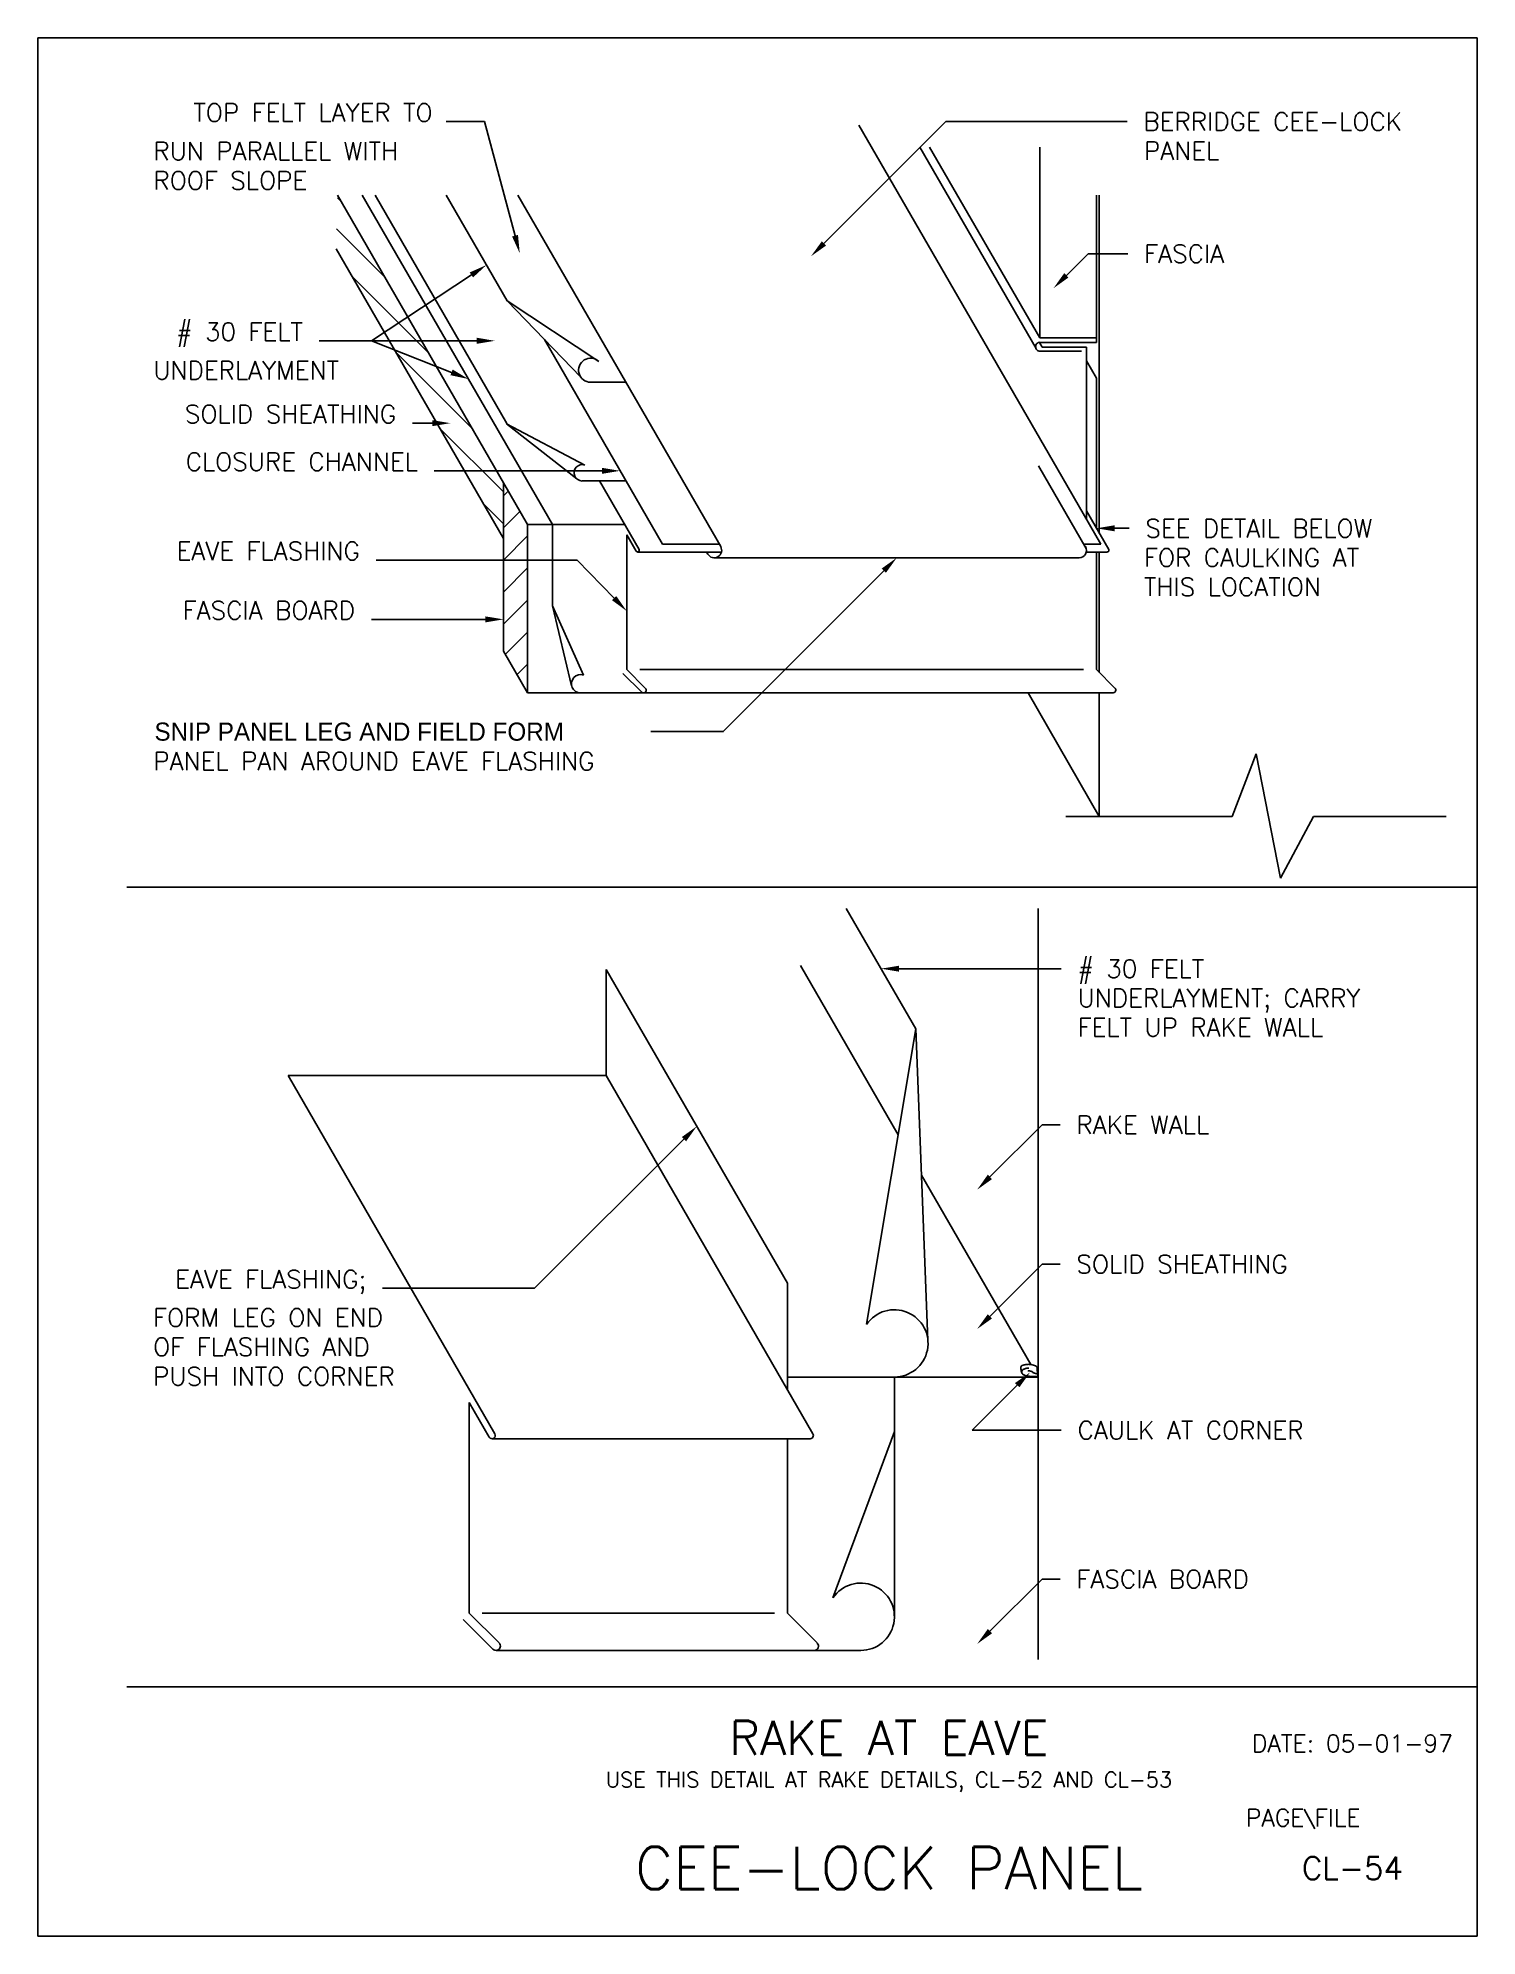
# Model space of a CAD drawing. Extents: x 0 to 13.9, y 0 to 18.3.
import ezdxf
from ezdxf.enums import TextEntityAlignment as Align

# ---------------------------------------------------------------- set-up
doc = ezdxf.new("R2010")
doc.units = 0
doc.header["$MEASUREMENT"] = 0
doc.layers.get('0').update_dxf_attribs({"linetype": 'CONTINUOUS'})
for name, color, linetype in [('BORDER', 7, 'CONTINUOUS'), ('CMP-FLSH', 7, 'CONTINUOUS'), ('DIM-TXT', 7, 'CONTINUOUS'), ('STRCTR', 7, 'CONTINUOUS')]:
    doc.layers.add(name, color=color, linetype=linetype)
doc.styles.add('ROMANS', font='romans', dxfattribs={"height": 0.175})

# ---------------------------------------------------------------- blocks, each defined once
blk = doc.blocks.new('*X0')
at = {"color": 0, "linetype": 'CONTINUOUS'}
for p, q in [((4.003, 13.902), (4.049, 13.949)), ((4.003, 13.593), (4.162, 13.752)), ((4.003, 13.283), (4.235, 13.516)), ((4.003, 12.974), (4.235, 13.207)), ((4.003, 12.665), (4.235, 12.897)), ((4.021, 12.373), (4.235, 12.588)), ((4.134, 12.177), (4.235, 12.279))]:
    blk.add_line(p, q, dxfattribs=at)
blk = doc.blocks.new('*X1')
at = {"color": 0, "linetype": 'CONTINUOUS'}
for p, q in [((2.433, 16.747), (2.4, 16.78)), ((2.856, 16.015), (2.392, 16.479)), ((3.279, 15.283), (2.544, 16.018)), ((3.701, 14.551), (2.967, 15.286)), ((4.003, 13.94), (3.389, 14.554)), ((4.003, 13.631), (3.812, 13.822))]:
    blk.add_line(p, q, dxfattribs=at)

msp = doc.modelspace()

# ---------------------------------------------------------------- linework, layer by layer
at = {"color": 5, "linetype": 'CONTINUOUS'}
for p, q in [((0, 0), (0, 18.323)), ((0, 18.323), (13.895, 18.323)), ((13.895, 18.323), (13.895, 0)), ((13.895, 0), (0, 0))]:
    msp.add_line(p, q, dxfattribs=at)
at = {"layer": 'BORDER', "color": 5, "linetype": 'CONTINUOUS'}
for p, q in [((0.859, 10.126), (13.895, 10.126)), ((13.895, 2.406), (0.859, 2.406))]:
    msp.add_line(p, q, dxfattribs=at)
at = {"layer": 'BORDER', "color": 3, "linetype": 'CONTINUOUS', "extrusion": (0, 0, -1), "flags": 128}
msp.add_lwpolyline([(-8.168, 13.18), (-6.616, 11.627), (-5.917, 11.627)], dxfattribs=at)
at = {"layer": 'BORDER', "color": 3, "linetype": 'CONTINUOUS', "extrusion": (0, 0, -1)}
msp.add_solid([(-8.147, 13.201), (-8.291, 13.304), (-8.188, 13.16)], dxfattribs=at)
at = {"layer": 'CMP-FLSH', "color": 1, "linetype": 'CONTINUOUS'}
for p, q in [((9.885, 14.09), (7.926, 17.482)), ((9.637, 15.325), (8.515, 17.268)), ((9.672, 15.428), (8.609, 17.268)), ((9.672, 15.428), (9.672, 17.268)), ((6.592, 13.412), (4.633, 16.804)), ((10.22, 15.384), (10.22, 16.804)), ((6.031, 13.435), (4.89, 15.413)), ((9.672, 15.428), (10.22, 15.428)), ((9.632, 15.342), (9.632, 15.342)), ((9.696, 15.339), (9.671, 15.383)), ((10.22, 15.384), (9.675, 15.384)), ((9.675, 15.299), (10.075, 15.299)), ((9.696, 15.339), (10.123, 15.339)), ((10.123, 15.339), (10.123, 13.677)), ((10.22, 15.039), (10.123, 15.207)), ((10.22, 15.039), (10.22, 13.589)), ((10.122, 13.395), (9.662, 14.193)), ((5.422, 14.046), (5.804, 13.384)), ((10.263, 13.435), (9.885, 14.09)), ((10.339, 13.384), (10.123, 13.757)), ((5.685, 13.526), (5.777, 13.368)), ((5.685, 12.225), (5.685, 13.526)), ((6.578, 13.435), (6.031, 13.435)), ((10.263, 13.435), (10.099, 13.435)), ((6.6, 13.36), (5.79, 13.36)), ((6.456, 13.36), (6.467, 13.34)), ((6.53, 13.304), (10.053, 13.304)), ((10.123, 13.36), (10.325, 13.36)), ((10.22, 13.36), (10.22, 12.225)), ((5.648, 12.188), (5.827, 12.009)), ((5.864, 12.046), (5.685, 12.225)), ((10.399, 12.046), (10.22, 12.225)), ((5.846, 12.001), (10.383, 12.001)), ((5.486, 8.306), (5.486, 9.331)), ((7.236, 6.301), (5.486, 9.331)), ((2.416, 8.306), (4.412, 4.848)), ((2.416, 8.306), (5.486, 8.306)), ((5.486, 8.306), (7.483, 4.848)), ((7.236, 5.276), (7.236, 6.301)), ((4.165, 5.151), (4.358, 4.816)), ((4.165, 3.116), (4.165, 5.151)), ((7.456, 4.801), (4.385, 4.801)), ((7.236, 4.801), (7.236, 3.116)), ((4.452, 2.829), (4.165, 3.116)), ((7.523, 2.829), (7.236, 3.116)), ((4.106, 3.057), (4.393, 2.77)), ((4.423, 2.757), (7.494, 2.757))]:
    msp.add_line(p, q, dxfattribs=at)
at = {"layer": 'CMP-FLSH', "color": 6, "linetype": 'CONTINUOUS'}
for p, q in [((4.967, 13.626), (3.132, 16.804)), ((4.527, 14.6), (3.255, 16.804)), ((4.531, 15.785), (3.943, 16.804)), ((5.242, 15.048), (4.531, 15.785)), ((5.414, 15.199), (4.531, 15.785)), ((5.675, 14.999), (5.336, 14.999)), ((5.202, 14.066), (4.524, 14.598)), ((5.281, 14.2), (4.524, 14.598)), ((5.255, 14.046), (5.679, 14.046)), ((4.967, 12.84), (4.967, 13.626)), ((4.967, 13.626), (5.664, 13.626)), ((5.153, 12.069), (4.967, 12.84)), ((5.268, 12.173), (4.967, 12.84)), ((8.475, 8.757), (7.804, 9.919)), ((7.362, 9.369), (8.306, 7.735)), ((8.001, 5.905), (8.475, 8.757)), ((8.592, 5.752), (8.475, 8.757)), ((8.269, 5.396), (7.236, 5.396)), ((8.269, 5.396), (8.269, 3.082)), ((7.676, 3.266), (8.269, 4.87)), ((7.944, 2.757), (7.494, 2.757))]:
    msp.add_line(p, q, dxfattribs=at)
at = {"layer": 'CMP-FLSH', "color": 9, "linetype": 'CONTINUOUS'}
for p, q in [((10.095, 12.225), (5.81, 12.225)), ((7.111, 3.116), (4.29, 3.116))]:
    msp.add_line(p, q, dxfattribs=at)
at = {"layer": 'CMP-FLSH', "color": 6, "linetype": 'CONTINUOUS'}
for points in [[(9.656, 5.396, 0), (9.656, 5.401, 0), (9.655, 5.408, 0), (9.654, 5.415, 0), (9.653, 5.423, 0), (9.652, 5.43, 0), (9.652, 5.438, 0), (9.651, 5.445, 0), (9.65, 5.451, 0), (9.649, 5.457, 0), (9.649, 5.461, 0), (9.649, 5.465, 0), (9.649, 5.469, 0), (9.649, 5.474, 0), (9.649, 5.479, 0), (9.648, 5.484, 0), (9.647, 5.488, 0), (9.646, 5.492, 0), (9.644, 5.495, 0), (9.639, 5.5, 0), (9.631, 5.504, 0), (9.622, 5.508, 0), (9.612, 5.511, 0), (9.601, 5.514, 0), (9.591, 5.516, 0), (9.58, 5.517, 0), (9.571, 5.518, 0), (9.563, 5.519, 0), (9.556, 5.518, 0), (9.548, 5.518, 0), (9.539, 5.517, 0), (9.53, 5.515, 0), (9.521, 5.513, 0), (9.512, 5.51, 0), (9.504, 5.507, 0), (9.498, 5.503, 0), (9.494, 5.498, 0), (9.491, 5.492, 0), (9.49, 5.484, 0), (9.49, 5.474, 0), (9.492, 5.465, 0), (9.494, 5.455, 0), (9.497, 5.445, 0), (9.5, 5.436, 0), (9.504, 5.429, 0), (9.509, 5.423, 0), (9.513, 5.419, 0), (9.519, 5.416, 0), (9.526, 5.413, 0), (9.533, 5.41, 0), (9.541, 5.408, 0), (9.549, 5.406, 0), (9.557, 5.405, 0), (9.564, 5.404, 0), (9.57, 5.403, 0), (9.578, 5.402, 0), (9.589, 5.401, 0), (9.6, 5.4, 0), (9.613, 5.4, 0), (9.625, 5.4, 0), (9.636, 5.4, 0), (9.645, 5.401, 0), (9.651, 5.401, 0), (9.653, 5.401, 0), (9.653, 5.401, 0), (9.653, 5.401, 0), (9.653, 5.401, 0), (9.653, 5.401, 0), (9.653, 5.401, 0), (9.653, 5.401, 0), (9.653, 5.401, 0), (9.653, 5.401, 0), (9.653, 5.401, 0)], [(9.5, 5.44, 0), (9.5, 5.442, 0), (9.5, 5.444, 0), (9.5, 5.447, 0), (9.5, 5.449, 0), (9.5, 5.452, 0), (9.501, 5.454, 0), (9.502, 5.457, 0), (9.503, 5.459, 0), (9.504, 5.461, 0), (9.506, 5.463, 0), (9.509, 5.466, 0), (9.513, 5.468, 0), (9.518, 5.471, 0), (9.523, 5.473, 0), (9.528, 5.475, 0), (9.532, 5.477, 0), (9.536, 5.478, 0), (9.54, 5.479, 0), (9.542, 5.48, 0), (9.545, 5.481, 0), (9.549, 5.482, 0), (9.552, 5.482, 0), (9.556, 5.483, 0), (9.559, 5.483, 0), (9.562, 5.483, 0), (9.565, 5.482, 0), (9.567, 5.481, 0)], [(9.653, 5.426, 0), (9.65, 5.427, 0), (9.647, 5.427, 0), (9.644, 5.427, 0), (9.641, 5.428, 0), (9.638, 5.429, 0), (9.634, 5.429, 0), (9.631, 5.43, 0), (9.629, 5.431, 0), (9.626, 5.432, 0), (9.622, 5.433, 0), (9.618, 5.436, 0), (9.613, 5.438, 0), (9.607, 5.441, 0), (9.602, 5.445, 0), (9.597, 5.448, 0), (9.592, 5.45, 0), (9.587, 5.452, 0), (9.583, 5.454, 0), (9.581, 5.454, 0), (9.578, 5.455, 0), (9.575, 5.455, 0), (9.572, 5.456, 0), (9.569, 5.456, 0), (9.566, 5.456, 0), (9.564, 5.456, 0), (9.562, 5.455, 0), (9.562, 5.454, 0)]]:
    msp.add_polyline3d(points, dxfattribs=at)
for centre, radius, start, end in [((5.336, 15.115), 0.116, 47.2077, 270), ((5.255, 14.125), 0.0793, 70.5393, 269.9995), ((5.239, 12.089), 0.0882, 70.7408, 269.9998), ((8.269, 5.721), 0.325, 270, 145.547), ((7.944, 3.082), 0.325, 270, 145.5471)]:
    msp.add_arc(centre, radius, start, end, dxfattribs=at)
at = {"layer": 'CMP-FLSH', "color": 1, "linetype": 'CONTINUOUS'}
for centre, radius, start, end in [((9.675, 15.342), 0.0424, 89.9951, 180.0023), ((9.675, 15.342), 0.0424, 179.9977, 270.0049), ((5.79, 13.376), 0.0156, 209.9998, 29.9998), ((6.53, 13.376), 0.0718, 209.9985, 29.9985), ((10.053, 13.376), 0.0718, 270, 29.9985), ((10.325, 13.376), 0.0156, 270, 29.9998), ((5.846, 12.027), 0.0261, 224.9712, 45.0288), ((10.381, 12.027), 0.0261, 274.2765, 44.9947), ((4.385, 4.832), 0.0312, 209.9998, 29.9998), ((7.456, 4.832), 0.0312, 270, 29.9998), ((4.423, 2.799), 0.042, 224.9359, 45.0641), ((7.494, 2.799), 0.042, 270, 45.0641)]:
    msp.add_arc(centre, radius, start, end, dxfattribs=at)
at = {"layer": 'DIM-TXT', "color": 3, "linetype": 'CONTINUOUS'}
for p, q in [((4.31, 17.515), (3.941, 17.515)), ((4.607, 16.413), (4.31, 17.515)), ((7.588, 16.339), (8.766, 17.516)), ((8.766, 17.516), (10.516, 17.516)), ((9.93, 16.031), (10.139, 16.24)), ((10.139, 16.24), (10.524, 16.24)), ((4.185, 16.035), (3.22, 15.399)), ((4.236, 15.399), (2.716, 15.399)), ((3.994, 15.094), (3.22, 15.399)), ((3.807, 14.604), (3.617, 14.604)), ((5.445, 14.144), (3.827, 14.144)), ((10.395, 13.589), (10.536, 13.589)), ((5.206, 13.283), (3.266, 13.283)), ((5.563, 12.915), (5.206, 13.283)), ((4.32, 12.71), (3.22, 12.71)), ((8.315, 9.338), (9.881, 9.338)), ((9.192, 7.328), (9.695, 7.831)), ((9.695, 7.831), (9.87, 7.831)), ((6.237, 7.692), (4.793, 6.253)), ((9.192, 5.982), (9.695, 6.485)), ((9.695, 6.485), (9.87, 6.485)), ((4.793, 6.253), (3.327, 6.253)), ((9.455, 5.317), (9.021, 4.884)), ((9.021, 4.884), (9.881, 4.884)), ((9.192, 2.942), (9.695, 3.445)), ((9.695, 3.445), (9.87, 3.445))]:
    msp.add_line(p, q, dxfattribs=at)
for points in [[(4.635, 16.421), (4.578, 16.406), (4.652, 16.244)], [(7.609, 16.318), (7.568, 16.359), (7.464, 16.215)], [(4.169, 16.059), (4.201, 16.011), (4.331, 16.131)], [(9.95, 16.01), (9.909, 16.052), (9.806, 15.907)], [(4.236, 15.429), (4.236, 15.37), (4.411, 15.399)], [(4.004, 15.122), (3.983, 15.067), (4.156, 15.03)], [(3.807, 14.633), (3.807, 14.575), (3.982, 14.604)], [(5.445, 14.173), (5.445, 14.115), (5.62, 14.144)], [(10.395, 13.56), (10.395, 13.618), (10.22, 13.589)], [(5.584, 12.935), (5.543, 12.895), (5.685, 12.79)], [(4.32, 12.739), (4.32, 12.681), (4.495, 12.71)], [(8.315, 9.309), (8.315, 9.367), (8.14, 9.338)], [(6.217, 7.713), (6.258, 7.672), (6.361, 7.816)], [(9.212, 7.307), (9.171, 7.349), (9.068, 7.204)], [(9.212, 5.962), (9.171, 6.003), (9.068, 5.859)], [(9.434, 5.338), (9.476, 5.297), (9.579, 5.441)], [(9.212, 2.922), (9.171, 2.963), (9.068, 2.819)]]:
    msp.add_solid(points, dxfattribs=at)
at = {"layer": 'STRCTR', "color": 4, "linetype": 'CONTINUOUS'}
for p, q in [((4.495, 14.029), (2.892, 16.804)), ((10.248, 16.804), (10.248, 13.54)), ((4.495, 13.491), (2.88, 16.288)), ((4.727, 13.626), (4.495, 14.029)), ((4.495, 13.491), (4.495, 14.029)), ((4.727, 13.626), (4.727, 12.001)), ((4.967, 13.626), (4.727, 13.626)), ((4.495, 12.404), (4.495, 13.491)), ((10.248, 13.36), (10.248, 12.197)), ((4.727, 12.001), (4.495, 12.404)), ((4.727, 12.001), (5.846, 12.001)), ((10.248, 10.808), (9.56, 12.001)), ((10.248, 12.001), (10.248, 10.808)), ((9.656, 2.668), (9.656, 9.92)), ((8.53, 7.346), (9.586, 5.517)), ((8.269, 5.396), (9.656, 5.396))]:
    msp.add_line(p, q, dxfattribs=at)
at = {"layer": 'STRCTR', "color": 2, "linetype": 'CONTINUOUS'}
for p, q in [((11.53, 10.808), (11.763, 11.411)), ((11.763, 11.411), (11.996, 10.213)), ((9.924, 10.808), (11.53, 10.808)), ((11.996, 10.213), (12.316, 10.808)), ((12.316, 10.808), (13.597, 10.808))]:
    msp.add_line(p, q, dxfattribs=at)

# ---------------------------------------------------------------- block references
at = {"layer": 'STRCTR', "color": 4, "linetype": 'CONTINUOUS'}
for name in ['*X1', '*X0']:
    msp.add_blockref(name, (0.492, 0), dxfattribs=at)

# ---------------------------------------------------------------- texts
at = {"layer": 'BORDER', "color": 3, "linetype": 'CONTINUOUS'}
msp.add_text('SNIP PANEL LEG AND FIELD FORM', height=0.175, dxfattribs=at).set_placement((1.125, 11.539))
at = {"layer": 'BORDER', "color": 3, "linetype": 'CONTINUOUS', "style": 'ROMANS'}
for s, height, p in [('RAKE AT EAVE', 0.32812, (8.216, 1.75)), ('USE THIS DETAIL AT RAKE DETAILS, CL-52 AND CL-53', 0.1475, (8.216, 1.436))]:
    msp.add_text(s, height=height, dxfattribs=at).set_placement(p, align=Align.CENTER)
msp.add_text('DATE: 05-01-97', height=0.16642, dxfattribs=at).set_placement((12.692, 1.859), align=Align.MIDDLE)
msp.add_text('PAGE\\FILE', height=0.1664, dxfattribs=at).set_placement((11.664, 1.059))
at = {"layer": 'BORDER', "color": 5, "linetype": 'CONTINUOUS', "style": 'ROMANS'}
msp.add_text('CEE-LOCK PANEL', height=0.41016, dxfattribs=at).set_placement((8.216, 0.656), align=Align.MIDDLE)
at = {"layer": 'BORDER', "color": 2, "linetype": 'CONTINUOUS', "style": 'ROMANS'}
msp.add_text('CL-54', height=0.2188, dxfattribs=at).set_placement((12.692, 0.656), align=Align.MIDDLE)
at = {"layer": 'DIM-TXT', "color": 3, "linetype": 'CONTINUOUS', "style": 'ROMANS'}
for s, p in [('TOP FELT LAYER TO', (3.811, 17.515)), ('# 30 FELT', (2.558, 15.399)), ('SOLID SHEATHING', (3.459, 14.604)), ('CLOSURE CHANNEL', (3.669, 14.144)), ('EAVE FLASHING', (3.109, 13.283)), ('FASCIA BOARD', (3.062, 12.71)), ('EAVE FLASHING;', (3.17, 6.253))]:
    msp.add_text(s, height=0.175, dxfattribs=at).set_placement(p, align=Align.RIGHT)
for s, p in [('BERRIDGE CEE-LOCK', (10.674, 17.428)), ('RUN PARALLEL WITH', (1.115, 17.143)), ('PANEL', (10.679, 17.146)), ('ROOF SLOPE', (1.115, 16.859)), ('UNDERLAYMENT', (1.115, 15.026)), ('SEE DETAIL BELOW', (10.693, 13.501)), ('FOR CAULKING AT', (10.679, 13.219)), ('THIS LOCATION', (10.679, 12.936)), ('PANEL PAN AROUND EAVE FLASHING', (1.114, 11.254)), ('# 30 FELT', (10.038, 9.25)), ('UNDERLAYMENT; CARRY', (10.039, 8.968)), ('FELT UP RAKE WALL', (10.039, 8.685)), ('RAKE WALL', (10.027, 7.743)), ('SOLID SHEATHING', (10.027, 6.398)), ('FORM LEG ON END', (1.112, 5.883)), ('OF FLASHING AND', (1.112, 5.6)), ('PUSH INTO CORNER', (1.112, 5.316)), ('CAULK AT CORNER', (10.038, 4.796)), ('FASCIA BOARD', (10.027, 3.358))]:
    msp.add_text(s, height=0.175, dxfattribs=at).set_placement(p)
msp.add_text('FASCIA', height=0.175, rotation=360, dxfattribs=at).set_placement((10.681, 16.152))

doc.saveas('drawing.dxf')
